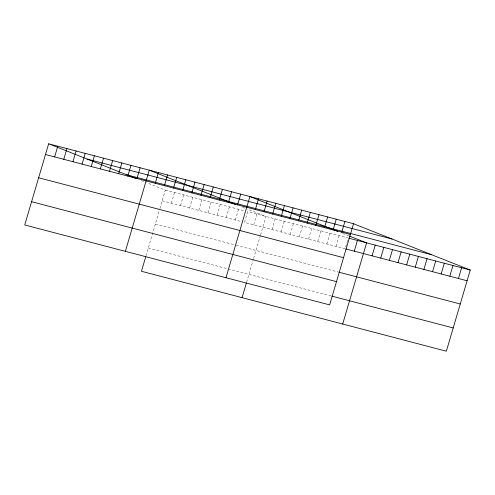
<?xml version="1.0" encoding="UTF-8"?>
<svg xmlns="http://www.w3.org/2000/svg" width="495" height="495" viewBox="0 0 495 495"><rect width="100%" height="100%" fill="white"/><g stroke="black" fill="none" stroke-linecap="round" stroke-linejoin="round"><path stroke-width="0.37" stroke-dasharray="2.48 1.86" d="M146.019 255.773L159.291 210.678M159.91 208.568L165.349 190.105L146.78 182.735M171.338 203.216L174.494 192.499M180.489 205.611L183.639 194.9M189.635 208.011L192.79 197.295M198.78 210.406L201.935 199.695M207.931 212.807L211.08 202.09M217.076 215.201L220.232 204.491M226.221 217.602L229.377 206.885M235.373 220.003L238.522 209.286M253.663 224.798L256.818 214.081M246.634 282.15L253.403 259.157M253.619 258.427L260.321 235.651M260.531 234.946L265.964 216.482L247.395 209.113M271.959 229.593L275.109 218.877M281.104 231.988L284.26 221.277M290.249 234.389L293.405 223.672M299.401 236.783L302.55 226.073M308.546 239.184L311.702 228.467M317.691 241.585L320.847 230.868M326.842 243.979L329.992 233.269M335.987 246.38L339.143 235.663M165.349 190.105L244.153 210.759M162.193 200.815L240.997 221.475M155.35 224.068L235.564 245.093M236.27 245.279L338.289 272.027M148.302 248.02L331.242 295.979M342.509 233.306L348.703 235.762M242.581 207.201L246.708 208.84M141.273 180.551L146.087 182.463M247.673 211.687L244.518 222.397L345.133 248.775L348.288 238.064L247.673 211.687"/><path stroke-width="0.74" d="M48.64 143.791L24.75 224.965L329.651 304.895L353.541 223.728L48.64 143.791L135.772 178.367M54.636 156.909L57.785 146.192M63.781 159.303L66.936 148.593M72.926 161.704L76.082 150.987M82.077 164.099L85.227 153.388M91.222 166.499L94.378 155.783M100.367 168.894L103.523 158.183M109.519 171.295L112.668 160.578M118.664 173.689L121.82 162.979M127.809 176.09L130.965 165.373M136.96 178.491L140.11 167.774M125.371 251.342L149.255 170.175L235.707 204.472M155.251 183.286L158.406 172.569M164.402 185.681L167.551 174.97M145.808 256.478L141.459 271.272L446.36 351.209L470.25 270.035L353.541 223.728M173.547 188.081L176.696 177.365M182.692 190.476L185.848 179.765M191.837 192.877L194.993 182.16M200.989 195.278L204.138 184.561M210.134 197.672L213.289 186.962M219.279 200.073L222.434 189.356M228.43 202.467L231.58 191.757M237.575 204.868L240.731 194.151M225.986 277.72L249.876 196.552L337.695 231.394M255.364 209.527L258.514 198.817M264.002 211.792L267.151 201.081M242.074 297.65L246.43 282.855M272.64 214.057L275.795 203.346M281.278 216.321L284.433 205.611M289.915 218.586L293.071 207.875M298.559 220.85L301.709 210.14M307.197 223.115L310.346 212.404M315.835 225.386L318.99 214.669M324.473 227.651L327.628 216.934M333.11 229.915L336.266 219.198M341.754 232.18L344.904 221.463M354.284 251.175L357.433 240.459M342.695 324.027L366.585 242.859L349.39 236.035M372.067 255.835L375.222 245.124M380.704 258.099L383.86 247.389M389.348 260.364L392.498 249.653M397.986 262.628L401.136 251.918M406.624 264.893L409.78 254.183M415.262 267.164L418.417 256.447M423.899 269.428L427.055 258.712M432.543 271.693L435.693 260.976M441.181 273.958L444.331 263.241M449.819 276.222L452.975 265.506M458.457 278.487L461.612 267.77M87.151 159.074L392.059 239.011M126.831 174.822L431.739 254.752M45.484 154.508L350.392 234.444M348.994 238.244L470.25 270.035M345.838 248.96L467.094 280.752M38.641 177.761L343.549 257.691M338.995 272.213L460.251 303.998M31.593 201.713L336.495 281.649M331.947 296.165L453.203 327.956"/></g></svg>
